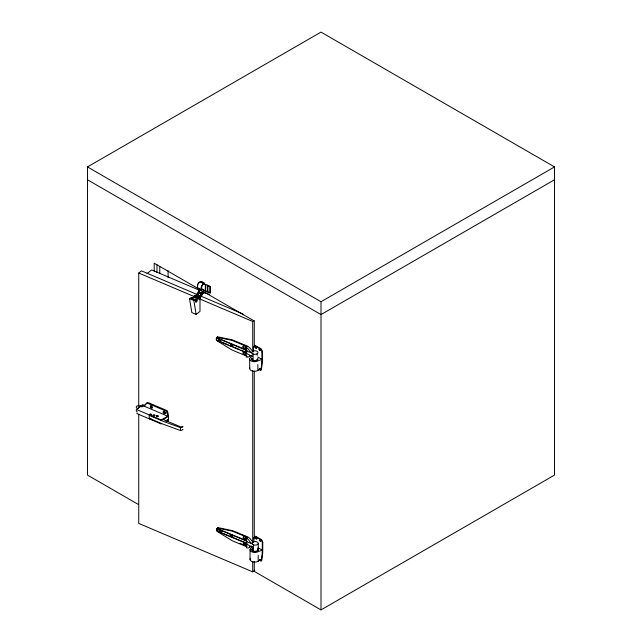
<?xml version="1.0" encoding="UTF-8"?>
<svg xmlns="http://www.w3.org/2000/svg" width="642" height="642" viewBox="0 0 642 642"><rect width="100%" height="100%" fill="white"/><g stroke="black" fill="none" stroke-linecap="round" stroke-linejoin="round"><path stroke-width="0.96" d="M261.96 361.799L261.984 361.125M262.305 552.553L262.321 551.879M196.083 301.499C195.417 301.002 197.295 299.702 196.966 301.138M196.709 300.833L196.5 300.304L196.163 300.681M196.669 301.018L196.556 301.78L195.89 301.002M167.658 416.16L167.634 415.96A18.995 12.487 51.9 0 0 166.455 411.297L146.833 402.951L143.993 406.097L167.658 416.16L168.565 415.607L168.413 419.691A18.995 12.487 51.9 0 1 167.963 421.625M202.776 292.792L203.089 292.455L201.997 294.052M261.471 369.383L262.393 361.542L262.418 351.856A3.659 2.143 59.4 0 0 262.353 351.078L261.366 349.023L255.035 345.46L254.047 346.407M261.374 560.394L262.321 552.369L262.321 542.867A3.659 2.143 59.4 0 0 262.265 542.089L261.27 540.034L254.946 536.471L253.959 537.418A3.756 2.199 59.4 0 0 253.887 538.116L253.887 541.752M163.951 411.185L163.911 411.458A1.364 0.899 51.9 0 0 164.729 412.878A1.364 0.899 51.9 0 0 165.965 412.878M195.938 301.25L196.171 300.705M196.147 301.122L196.709 300.512M195.85 301.186L196.324 301.876L196.596 301.202M195.481 296.114A1.356 0.658 -67 0 0 195.722 296.01L198.94 290.649A0.915 0.441 -67 0 1 199.774 290.585M195.722 296.01L196.243 296.227L199.461 290.866L198.94 290.649M196.725 296.106L197.664 294.558M196.781 297.11L199.301 292.904L201.098 293.675M198.691 297.479A1.356 0.658 -67 0 0 198.94 297.374L202.158 292.014A0.915 0.441 -67 0 1 202.968 291.781L205.159 293.121A2.488 1.436 -60 0 0 205.689 291.147L205.665 284.583L204.316 283.941A3.635 2.103 -60 0 0 202.519 284.976L202.11 285.441A3.371 1.942 -60 0 0 201.195 287.11C201.612 294.213 200.44 286.22 202.583 285.12M198.94 297.374L199.461 297.591L202.679 292.238A0.915 0.441 -67 0 1 203.426 291.877A0.915 0.441 -67 0 1 203.265 293.033L199.999 298.474A2.383 1.156 -67 0 1 199.782 298.795M201.684 285.297L201.684 288.98L205.456 291.155L205.617 284.518M192.407 298.129L194.959 295.192L195.513 295.753A1.356 0.658 -67 0 0 196.243 296.227M192.929 298.353L195.481 295.408M199.461 297.591A1.356 0.658 -67 0 1 198.731 297.118L198.177 296.556L195.617 299.493A1.733 0.843 -67 0 0 195.224 300.199M195.922 300.047A1.733 0.843 -67 0 1 196.139 299.718L198.691 296.781M252.154 356.302L250.661 355.684L248.406 357.032A8.506 5.642 51.2 0 1 246.279 357.032L246.279 347.41L247.202 346.672L231.89 340.332L217.678 337.371A2.014 1.34 51.2 0 0 216.587 337.716L216.587 338.286A0.843 0.562 51.2 0 1 217.277 337.885L247.202 350.275M252.45 547.096L250.958 546.486L248.703 547.835A8.506 5.642 51.2 0 1 246.576 547.827L246.576 538.205L247.491 537.466L232.187 531.127L217.975 528.173A2.014 1.34 51.2 0 0 216.884 528.51L216.884 529.08A0.843 0.562 51.2 0 1 217.566 528.679L246.584 540.7M143.993 406.097L147.604 402.349L167.233 410.687A18.995 12.487 51.9 0 1 168.413 415.358L168.429 415.551M252.298 355.845L251.046 357.056A4.751 2.745 0 0 0 251.126 360.932A4.751 2.745 0 0 0 257.843 360.884L261.984 359.384L257.763 357.008M252.643 546.599L251.391 547.811A4.751 2.745 0 0 0 251.471 551.687A4.751 2.745 0 0 0 258.188 551.639L262.321 550.138L258.108 547.762L258.541 547.506M196.275 300.528L196.059 300.649M246.135 352.61L246.135 350.211A1.693 0.979 0 0 0 246.279 351.013L246.897 350.524L216.972 338.125A0.843 0.562 51.2 0 0 216.282 338.535L216.282 339.746A1.196 0.794 51.2 0 0 217.132 340.597L246.135 352.61A1.693 0.979 0 0 0 246.279 353.421A32.694 21.692 51.2 0 1 250.661 355.684M246.279 353.421L246.897 352.931M216.884 529.08L217.413 528.085A2.014 1.34 51.2 0 1 218.513 527.74L232.725 530.693L248.029 537.033A8.506 5.642 51.2 0 1 250.155 538.79L253.141 542.313M138.744 406.242L138.744 273.035L141.513 270.868L199.879 295.673M147.01 273.596L151.672 269.937L200.432 290.666M199.991 298.008L198.908 298.666L199.991 298.008L199.991 311.394L196.139 314.42L191.838 312.59L189.526 298.666L194.775 296.909L191.292 297.92L192.014 298.225L195.658 297.286L196.5 296.524L198.298 297.286M189.526 298.666L193.82 300.496L199.068 298.739M252.723 351.519L252.723 321.473L254.112 320.39M168.429 419.507L167.634 420.293A18.995 12.487 51.9 0 1 167.45 421.288M138.744 414.251L138.744 523.415L252.723 571.861L254.802 570.232M201.893 288.828L201.684 288.98A2.223 1.284 -60 0 1 201.403 290.553M205.456 291.155L210.167 292.856L210.167 286.573L207.551 285.257M251.279 355.283L249.898 355.861M251.576 546.077L250.54 546.567M253.55 351.904L253.55 347.362L253.983 347.105M258.951 369.415L260.548 370.322A2.175 1.268 59.4 0 0 261.021 369.632L261.984 361.623L261.984 352.113L262.418 351.856M249.842 367.898A4.751 2.745 0 0 0 252.121 370.972A4.751 2.745 0 0 0 257.843 370.49L261.166 368.532M253.887 538.116L254.328 537.852A3.756 2.199 59.4 0 1 254.392 537.161L255.38 536.206L261.703 539.778L262.698 541.832A3.659 2.143 59.4 0 1 262.763 542.61L262.738 552.289L261.816 560.137A2.175 1.268 59.4 0 1 261.334 560.827L259.729 559.912M262.321 542.867L262.763 542.61M250.187 558.652A4.751 2.745 0 0 0 252.467 561.718A4.751 2.745 0 0 0 258.188 561.244L261.511 559.286M138.608 504.596L87.481 475.08L87.481 166.92L321 32.1L554.519 166.92L554.519 475.08L321 609.9L254.28 571.38L254.28 561.365M202.013 282.472C208.995 285.16 196.556 279.053 203.891 283.138L200.545 281.758A3.635 2.103 -60 0 0 198.747 282.801L198.338 283.266A3.371 1.942 -60 0 0 197.423 284.936L197.423 287.768L201.371 289.847M205.456 284.703L201.684 282.528L205.456 284.703L204.244 284.165M210.167 292.856L205.552 290.97L205.552 284.518L210.167 286.573M87.481 166.92L321 301.74L554.519 166.92M554.519 179.76L321 314.58L87.481 179.76M168.565 416.136A43.046 24.853 0 0 1 163.726 419.114L161.014 420.422L161.014 419.892A43.046 24.853 0 0 0 168.565 415.607M182.601 429.37L182.994 429.723L180.562 430.565L162.37 423.889L149.177 418.287L149.177 415.39L162.37 421L180.562 427.676L183.034 426.778L180.667 426.898L163.919 419.78L163.726 419.114M217.582 336.962L217.052 337.387M217.879 527.756L217.437 528.165M196.356 298.827L194.534 299.3L195.256 299.605M201.941 294.068L202.174 294.012A1.653 0.802 -67 0 0 203.378 292.118A1.653 0.802 -67 0 0 202.687 291.011A1.653 0.802 -67 0 0 201.484 292.904L201.484 293.603M196.171 301.74L195.834 301.363M150.806 418.913L150.308 418.913M203.891 283.13L200.473 281.982A3.362 1.942 -60 0 0 198.811 282.945L197.6 284.887L197.6 287.664M205.159 293.121L205.007 293.057A2.223 1.284 -60 0 0 205.464 291.155M252.844 351.511L249.858 347.996A8.506 5.642 51.2 0 0 247.732 346.239L232.428 339.899L218.216 336.946A2.014 1.34 51.2 0 0 217.124 337.283L217.124 337.853M246.279 351.013A34.211 22.695 51.2 0 0 250.661 352.378L252.154 352.996M218.336 340.725L228.255 344.834M230.061 345.581L239.081 349.32M240.886 350.067L245.396 351.936M247.202 356.294L231.89 349.954L217.678 341.135A2.231 1.485 51.2 0 1 216.587 339.979L216.587 339.506M247.186 541.318L217.261 528.92A0.843 0.562 51.2 0 0 216.579 529.329L216.579 530.541A1.196 0.794 51.2 0 0 217.421 531.399L247.186 543.726M250.958 546.486A32.694 21.692 51.2 0 0 246.576 544.215A1.693 0.979 0 0 1 246.432 543.413L246.432 541.005A1.693 0.979 0 0 0 246.576 541.808A34.211 22.695 51.2 0 0 250.958 543.172L252.45 543.79M217.726 531.151L246.592 543.108M239.923 543.301L242.628 544.424M244.425 545.162L247.13 546.286M246.592 546.711L232.187 540.749L217.975 531.929A2.231 1.485 51.2 0 1 216.884 530.774M203.193 291.837L209.637 294.574M202.158 292.014L202.679 292.238M198.763 292.03L201.46 293.177M201.724 296.46L243.125 314.05M199.734 298.016L199.614 299.003M138.744 273.035L194.406 296.644M197.102 297.792L197.624 298.016M199.413 298.819L252.723 321.473M195.658 297.286L197.343 298M196.139 299.718L195.617 299.493L195.922 300.231M196.396 300.32L197.006 300.584M190.297 298.065L194.59 299.886M195.89 301.62L196.332 301.836M144.763 405.495L142.66 404.596L137.091 408.97A1.051 0.61 0 0 0 137.308 409.813L161.014 419.892M161.712 423.535A43.046 24.853 0 0 1 161.014 423.848L137.308 413.777A1.051 0.61 0 0 1 137.091 412.926M259.384 369.158L260.981 370.065A2.175 1.268 59.4 0 0 261.454 369.375M259.296 560.169L260.893 561.068A2.175 1.268 59.4 0 0 261.366 560.378M203.426 289.711L205.665 291.003M197.423 287.768L201.195 289.951M201.652 290.617L154.2 263.22L154.2 271.229M203.378 291.612L254.28 321L254.28 346.038M219.885 341.737L221.562 342.78M257.723 548.83L257.972 549.071A3.13 1.806 0 0 1 254.81 551.614A3.13 1.806 0 0 1 252.571 548.758M250.661 352.378L248.406 349.16A8.506 5.642 51.2 0 0 246.279 347.41M250.958 543.172L248.703 539.954A8.506 5.642 51.2 0 0 246.576 538.205M193.82 300.496L196.139 314.42M219.524 339.353L219.556 339.602A1.123 0.746 51.2 0 0 220.439 340.645M321 301.74L321 609.9M258.236 543.525A3.13 1.806 0 0 1 253.293 544.817A3.13 1.806 0 0 1 253.823 541.696A3.13 1.806 0 0 1 258.236 543.525L258.236 549.993M258.188 555.322L258.188 561.244M257.843 364.568L257.843 370.49M257.177 353.525L257.177 355.371M254.28 371.076L254.28 538.333M253.43 544.705L253.43 551.173M253.133 353.911L253.133 360.371M252.723 370.554L252.723 542.811M252.723 561.846L252.723 571.861M250.043 549.761L250.043 559.367M249.698 359.006L249.698 368.612M209.998 286.669L209.998 292.953M207.711 285.16L207.711 291.444M207.663 285.321L207.663 291.604M205.344 284.639L205.344 291.091M199.71 297.888L199.71 298.851M180.562 427.676L180.562 430.565M168.1 270.619L168.1 277.625M161.014 423.311L161.014 423.848M159.762 266.43L159.762 273.436M156.985 264.616L156.985 272.633M137.155 411.755A3.362 1.942 0 0 1 136.409 409.869M168.565 419.033A43.046 24.853 0 0 1 165.644 420.943M168.565 419.563A43.046 24.853 0 0 1 166.254 421.112M152.403 407.614A1.332 0.875 51.9 0 1 151.055 405.985L151.087 405.72A1.332 0.875 51.9 0 1 151.368 405.351M151.191 418.985A0.979 0.562 0 0 1 149.899 418.993A0.979 0.562 0 0 1 149.73 418.247M246.223 544.809A1.541 1.027 51.2 0 1 244.137 544.087A1.541 1.027 51.2 0 1 244.811 542.378M246.127 539.047A1.725 1.148 51.2 0 1 244.281 538.405A1.725 1.148 51.2 0 1 243.92 536.431M244.145 536.231A1.725 1.148 51.2 0 1 245.493 536.431M257.755 549.127A2.897 1.669 0 0 1 254.834 551.478A2.897 1.669 0 0 1 252.763 548.838M232.741 536.407A1.188 0.786 51.2 0 1 231.553 535.235L231.521 534.971A1.188 0.786 51.2 0 1 231.802 534.401M217.317 530.886A1.196 0.794 51.2 0 1 217.1 530.653M221.193 531.512A1.123 0.746 51.2 0 1 219.853 530.396L219.821 530.148A1.123 0.746 51.2 0 1 219.853 529.923M250.155 546.663A8.506 5.642 51.2 0 1 249.337 546.759M217.349 340.316A1.196 0.794 51.2 0 1 216.876 339.939M245.469 354.288A1.541 1.027 51.2 0 1 243.623 352.755A1.541 1.027 51.2 0 1 244.843 351.672M246.191 347.763A1.725 1.148 51.2 0 1 244.305 347.924A1.725 1.148 51.2 0 1 243.623 345.637M244.137 345.332A1.725 1.148 51.2 0 1 245.541 345.91M257.707 359.183A2.897 1.669 0 0 1 254.537 360.676A2.897 1.669 0 0 1 251.945 358.854M232.677 345.613A1.188 0.786 51.2 0 1 231.256 344.433L231.224 344.168A1.188 0.786 51.2 0 1 231.353 343.743M257.675 358.268A3.13 1.806 0 0 1 254.922 360.82A3.13 1.806 0 0 1 251.889 358.38M195.625 302.109A1.733 0.843 -67 0 1 195.609 300.817M199.726 290.545A0.915 0.441 -67 0 1 200.208 290.505M200.713 290.601A1.653 0.802 -67 0 0 199.863 289.927A1.653 0.802 -67 0 0 198.787 291.757L198.755 292.134A1.653 0.802 -67 0 0 199.245 292.921L199.477 292.872A1.653 0.802 -67 0 0 199.991 292.471M256.27 551.157A2.897 1.669 0 0 1 252.515 550.756A2.897 1.669 0 0 1 252.715 548.557M260.355 559.407A0.995 0.586 59.4 0 1 260.299 560.281A0.995 0.586 59.4 0 1 259.553 560.153M260.885 559.615A0.995 0.586 59.4 0 1 260.443 560.113A0.995 0.586 59.4 0 1 259.665 559.503M260.989 540.965A0.947 0.554 59.4 0 1 259.962 540.283A0.947 0.554 59.4 0 1 260.227 539.296A0.947 0.554 59.4 0 1 261.166 540.323M257.129 538.638A0.963 0.562 59.4 0 1 256.094 538.261A0.963 0.562 59.4 0 1 256.094 537.057A0.963 0.562 59.4 0 1 257.129 537.852M256.969 359.793A2.897 1.669 0 0 1 256.519 360.138M255.925 360.411A2.897 1.669 0 0 1 252.426 360.17A2.897 1.669 0 0 1 251.921 358.156M261.984 352.113A3.659 2.143 59.4 0 0 261.92 351.343L260.925 349.28L254.601 345.717L253.614 346.664A3.756 2.199 59.4 0 0 253.55 347.362M260.082 368.893A0.995 0.586 59.4 0 1 259.825 369.607A0.995 0.586 59.4 0 1 259.031 369.222M260.331 369.319A0.995 0.586 59.4 0 1 259.32 368.749M260.821 349.569A0.947 0.554 59.4 0 1 260.171 350.171A0.947 0.554 59.4 0 1 259.52 348.831A0.947 0.554 59.4 0 1 260.508 348.927M256.535 348.028A0.963 0.562 59.4 0 1 255.596 347.218A0.963 0.562 59.4 0 1 255.845 346.287A0.963 0.562 59.4 0 1 256.784 347.105M202.495 285A3.371 1.942 -60 0 1 204.164 284.037M201.797 290.015A2.488 1.436 -60 0 1 201.66 290.393M156.728 416.08C157.812 417.573 158.462 414.901 156.728 416.08M141.449 406.105C141.914 407.518 143.68 405.423 141.665 405.921C141.449 407.662 143.808 405.15 141.449 406.105M149.939 414.467C150.653 416.048 151.905 413.464 149.939 414.467M141.497 405.776L137.829 408.657L137.155 408.336A3.362 1.942 0 0 1 136.77 405.985L141.497 405.776M141.561 406.691A0.979 0.562 0 0 0 143.054 406.226A0.979 0.562 0 0 0 141.609 405.712A0.979 0.562 0 0 0 141.561 406.691M150.316 406.892A1.332 0.875 51.9 0 0 152.114 408.143A1.332 0.875 51.9 0 0 151.632 406.121A1.332 0.875 51.9 0 0 150.316 406.892M163.18 412.365A1.364 0.899 51.9 0 0 165.018 413.649A1.364 0.899 51.9 0 0 164.521 411.57A1.364 0.899 51.9 0 0 163.18 412.365M156.784 416.61A0.979 0.562 0 0 0 158.341 416.217A0.979 0.562 0 0 0 156.977 415.639A0.979 0.562 0 0 0 156.784 416.61M149.915 415.037A0.979 0.562 0 0 0 151.512 414.7A0.979 0.562 0 0 0 150.204 414.074A0.979 0.562 0 0 0 149.915 415.037M153.358 415.88A1.075 0.618 0 0 0 155.059 415.446A1.075 0.618 0 0 0 153.558 414.812A1.075 0.618 0 0 0 153.358 415.88M243.39 543.983A1.541 1.027 51.2 0 0 245.485 545.419A1.541 1.027 51.2 0 0 244.923 543.076A1.541 1.027 51.2 0 0 243.39 543.983M243.246 537.876A1.725 1.148 51.2 0 0 245.589 539.473A1.725 1.148 51.2 0 0 244.963 536.856A1.725 1.148 51.2 0 0 243.246 537.876M230.711 535.909A1.188 0.786 51.2 0 0 232.332 537.017A1.188 0.786 51.2 0 0 231.898 535.211A1.188 0.786 51.2 0 0 230.711 535.909M219.01 531.07A1.123 0.746 51.2 0 0 220.543 532.122A1.123 0.746 51.2 0 0 220.134 530.412A1.123 0.746 51.2 0 0 219.01 531.07M252.996 354.023A3.13 1.806 0 0 0 257.94 352.731A3.13 1.806 0 0 0 253.534 350.901A3.13 1.806 0 0 0 252.996 354.023M243.093 353.188A1.541 1.027 51.2 0 0 245.196 354.625A1.541 1.027 51.2 0 0 244.626 352.281A1.541 1.027 51.2 0 0 243.093 353.188M242.949 347.073A1.725 1.148 51.2 0 0 245.292 348.678A1.725 1.148 51.2 0 0 244.666 346.062A1.725 1.148 51.2 0 0 242.949 347.073M230.422 345.115A1.188 0.786 51.2 0 0 232.035 346.215A1.188 0.786 51.2 0 0 231.602 344.409A1.188 0.786 51.2 0 0 230.422 345.115M218.721 340.276A1.123 0.746 51.2 0 0 220.246 341.319A1.123 0.746 51.2 0 0 219.837 339.618A1.123 0.746 51.2 0 0 218.721 340.276M255.436 537.996A0.963 0.562 59.4 0 0 256.583 538.999A0.963 0.562 59.4 0 0 256.278 537.514A0.963 0.562 59.4 0 0 255.436 537.996M259.424 540.243A0.947 0.554 59.4 0 0 260.556 541.222A0.947 0.554 59.4 0 0 260.251 539.761A0.947 0.554 59.4 0 0 259.424 540.243M255.091 347.242A0.963 0.562 59.4 0 0 256.238 348.245A0.963 0.562 59.4 0 0 255.933 346.76A0.963 0.562 59.4 0 0 255.091 347.242M259.079 349.489A0.947 0.554 59.4 0 0 260.211 350.476A0.947 0.554 59.4 0 0 259.914 349.015A0.947 0.554 59.4 0 0 259.079 349.489"/></g></svg>
